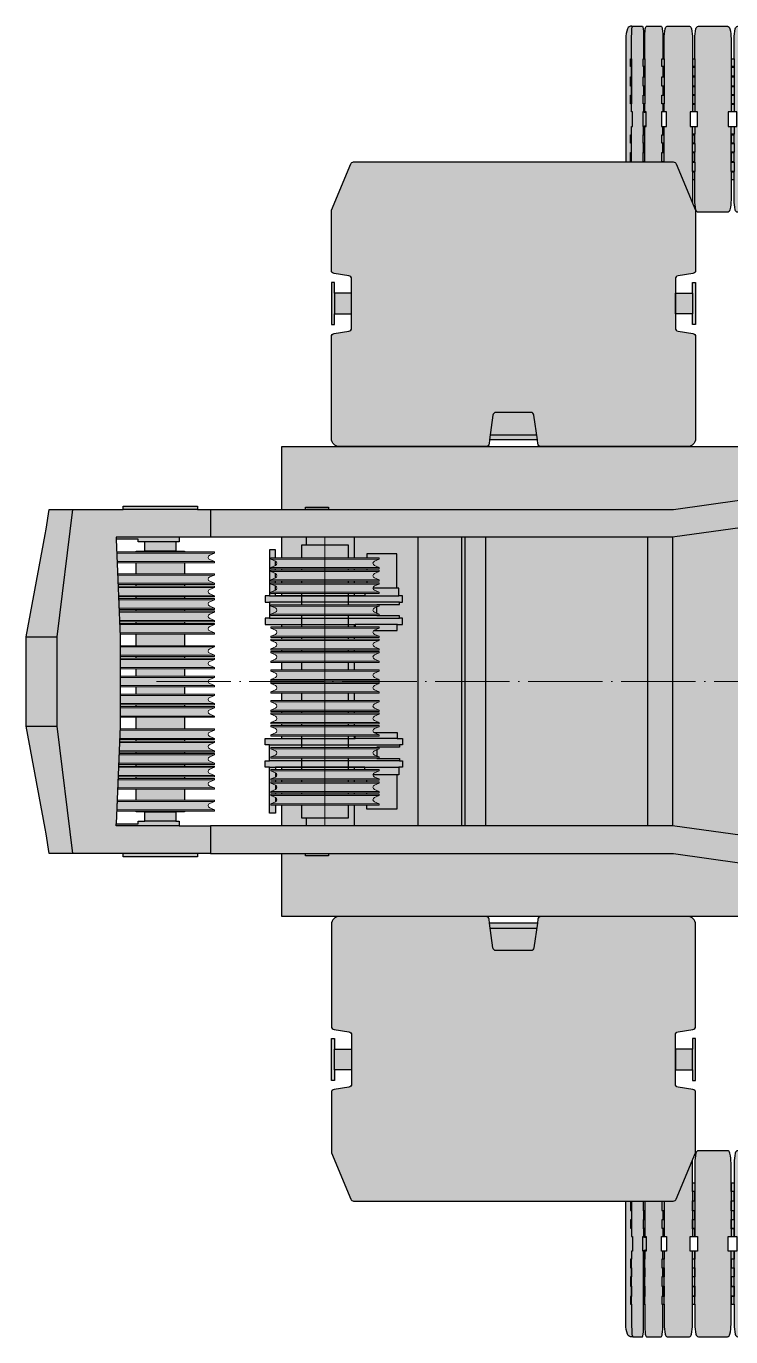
# Model space of a CAD drawing. Header units: millimetres. Extents: x -8750 to 18507, y -19422 to 25819.
# Drawn here: x -8750 to -4202, y -19225 to -10775 of the extents above; entities that cross this region are included whole.
import ezdxf

# ---------------------------------------------------------------- set-up
doc = ezdxf.new("R2010")
doc.units = ezdxf.units.MM
doc.set_wipeout_variables(frame=1)
doc.linetypes.add('ACAD_ISO04W100', pattern=[30, 24, -3, 0, -3])
doc.layers.add('Техника. Кран CC 2400-1', color=250, linetype='Continuous')
doc.layers.add('Техника. Кран CC 2400-1 Штриховка', color=7, linetype='Continuous', true_color=0x80dfff)

# ---------------------------------------------------------------- blocks, each defined once
blk = doc.blocks.new('CC2400-1-20241214.121458')
at = {"color": 0, "linetype": 'ByBlock', "lineweight": -2, "transparency": 16777216}
blk.add_wipeout([(520, -130), (536, -129.5), (551.9, -127.9), (567.7, -125.3), (583.3, -121.7), (583.3, -121.7), (583.3, -121.7), (589.5, -119.6), (594.7, -115.6), (598.3, -110.1), (600, -103.9), (600, -103.9), (600, 103.9), (600, 103.9), (598.3, 110.1), (594.7, 115.6), (589.5, 119.6), (583.3, 121.7), (583.3, 121.7), (583.3, 121.7), (567.7, 125.3), (551.9, 127.9), (536, 129.5), (520, 130), (520, 130), (337, 130), (337, 151.9), (277, 151.9), (277, 130), (212, 130), (212, 151.9), (157, 151.9), (157, 130), (97, 130), (97, 151.9), (47, 151.9), (47, 110), (-47, 110), (-47, 151.9), (-97, 151.9), (-97, 130), (-157, 130), (-157, 151.9), (-212, 151.9), (-212, 130), (-277, 130), (-277, 151.9), (-337, 151.9), (-337, 130), (-520, 130), (-520, 130), (-536, 129.5), (-551.9, 127.9), (-567.7, 125.3), (-583.3, 121.7), (-583.3, 121.7), (-589.5, 119.6), (-594.7, 115.6), (-598.3, 110.1), (-600, 103.9), (-600, 103.9), (-600, -103.9), (-600, -103.9), (-598.3, -110.1), (-594.7, -115.6), (-589.5, -119.6), (-583.3, -121.7), (-583.3, -121.7), (-583.3, -121.7), (-567.7, -125.3), (-551.9, -127.9), (-536, -129.5), (-520, -130), (-520, -130), (-389.5, -130), (-389.5, -151.9), (-339.5, -151.9), (-339.5, -130), (-274.5, -130), (-274.5, -151.9), (-214.5, -151.9), (-214.5, -130), (-154.5, -130), (-154.5, -151.9), (-99.5, -151.9), (-99.5, -130), (-47, -130), (-47, -110), (47, -110), (47, -130), (99.5, -130), (99.5, -151.9), (154.5, -151.9), (154.5, -130), (214.5, -130), (214.5, -151.9), (274.5, -151.9), (274.5, -130), (339.5, -130), (339.5, -151.9), (389.5, -151.9), (389.5, -130)], dxfattribs=at)
at = {"layer": 'Техника. Кран CC 2400-1 Штриховка', "true_color": 0xd6d6d6, "transparency": 16777216}
h = blk.add_hatch(color=254, dxfattribs=at)
h.dxf.hatch_style = 1
edge = h.paths.add_edge_path()
edge.add_arc((520.1, 115.4), 245.4, 269.97273, 284.93121)
edge.add_arc((579.8, -101.7), 20.3, 280.01128, 353.96717)
edge.add_line((600, -103.9), (600, 103.9))
edge.add_arc((579.8, 101.7), 20.3, 6.03283, 79.98872)
edge.add_arc((520.1, -115.4), 245.4, 75.06879, 90.02727)
edge.add_line((520, 130), (337, 130))
edge.add_line((337, 130), (337, 151.9))
edge.add_line((337, 151.9), (277, 151.9))
edge.add_line((277, 151.9), (277, 130))
edge.add_line((277, 130), (212, 130))
edge.add_line((212, 130), (212, 151.9))
edge.add_line((212, 151.9), (157, 151.9))
edge.add_line((157, 151.9), (157, 130))
edge.add_line((157, 130), (97, 130))
edge.add_line((97, 130), (97, 151.9))
edge.add_line((97, 151.9), (47, 151.9))
edge.add_line((47, 151.9), (47, 110))
edge.add_line((47, 110), (-47, 110))
edge.add_line((-47, 110), (-47, 151.9))
edge.add_line((-47, 151.9), (-97, 151.9))
edge.add_line((-97, 151.9), (-97, 130))
edge.add_line((-97, 130), (-157, 130))
edge.add_line((-157, 130), (-157, 151.9))
edge.add_line((-157, 151.9), (-212, 151.9))
edge.add_line((-212, 151.9), (-212, 130))
edge.add_line((-212, 130), (-277, 130))
edge.add_line((-277, 130), (-277, 151.9))
edge.add_line((-277, 151.9), (-337, 151.9))
edge.add_line((-337, 151.9), (-337, 130))
edge.add_line((-337, 130), (-520, 130))
edge.add_arc((-520.1, -115.4), 245.4, 89.97273, 104.93121)
edge.add_arc((-579.8, 101.7), 20.3, 100.01128, 173.96717)
edge.add_line((-600, 103.9), (-600, -103.9))
edge.add_arc((-579.8, -101.7), 20.3, 186.03283, 259.98872)
edge.add_arc((-520.1, 115.4), 245.4, 255.06879, 270.02727)
edge.add_line((-520, -130), (-389.5, -130))
edge.add_line((-389.5, -130), (-389.5, -151.9))
edge.add_line((-389.5, -151.9), (-339.5, -151.9))
edge.add_line((-339.5, -151.9), (-339.5, -130))
edge.add_line((-339.5, -130), (-274.5, -130))
edge.add_line((-274.5, -130), (-274.5, -151.9))
edge.add_line((-274.5, -151.9), (-214.5, -151.9))
edge.add_line((-214.5, -151.9), (-214.5, -130))
edge.add_line((-214.5, -130), (-154.5, -130))
edge.add_line((-154.5, -130), (-154.5, -151.9))
edge.add_line((-154.5, -151.9), (-99.5, -151.9))
edge.add_line((-99.5, -151.9), (-99.5, -130))
edge.add_line((-99.5, -130), (-47, -130))
edge.add_line((-47, -130), (-47, -110))
edge.add_line((-47, -110), (47, -110))
edge.add_line((47, -110), (47, -130))
edge.add_line((47, -130), (99.5, -130))
edge.add_line((99.5, -130), (99.5, -151.9))
edge.add_line((99.5, -151.9), (154.5, -151.9))
edge.add_line((154.5, -151.9), (154.5, -130))
edge.add_line((154.5, -130), (214.5, -130))
edge.add_line((214.5, -130), (214.5, -151.9))
edge.add_line((214.5, -151.9), (274.5, -151.9))
edge.add_line((274.5, -151.9), (274.5, -130))
edge.add_line((274.5, -130), (339.5, -130))
edge.add_line((339.5, -130), (339.5, -151.9))
edge.add_line((339.5, -151.9), (389.5, -151.9))
edge.add_line((389.5, -151.9), (389.5, -130))
edge.add_line((389.5, -130), (520, -130))
at = {"color": 0, "linetype": 'ByBlock', "lineweight": -2, "transparency": 16777216}
blk.add_lwpolyline([(520, -130, 0.065362), (583.3, -121.7, 0.334381), (600, -103.9), (600, 103.9, 0.334381), (583.3, 121.7, 0.065362), (520, 130), (337, 130), (337, 151.9), (277, 151.9), (277, 130), (212, 130), (212, 151.9), (157, 151.9), (157, 130), (97, 130), (97, 151.9), (47, 151.9), (47, 110), (-47, 110), (-47, 151.9), (-97, 151.9), (-97, 130), (-157, 130), (-157, 151.9), (-212, 151.9), (-212, 130), (-277, 130), (-277, 151.9), (-337, 151.9), (-337, 130), (-520, 130, 0.065362), (-583.3, 121.7, 0.334381), (-600, 103.9), (-600, -103.9, 0.334381), (-583.3, -121.7, 0.065362), (-520, -130), (-389.5, -130), (-389.5, -151.9), (-339.5, -151.9), (-339.5, -130), (-274.5, -130), (-274.5, -151.9), (-214.5, -151.9), (-214.5, -130), (-154.5, -130), (-154.5, -151.9), (-99.5, -151.9), (-99.5, -130), (-47, -130), (-47, -110), (47, -110), (47, -130), (99.5, -130), (99.5, -151.9), (154.5, -151.9), (154.5, -130), (214.5, -130), (214.5, -151.9), (274.5, -151.9), (274.5, -130), (339.5, -130), (339.5, -151.9), (389.5, -151.9), (389.5, -130)], format="xyb", close=True, dxfattribs=at)
for points in [[(-337, 130), (-47, 130)], [(337, 130), (47, 130)], [(-389.5, -130), (-99.5, -130)], [(389.5, -130), (99.5, -130)]]:
    blk.add_lwpolyline(points, dxfattribs=at)
blk = doc.blocks.new('CC2400-1-20241214.12145201')
at = {"layer": 'Техника. Кран CC 2400-1 Штриховка', "true_color": 0xd6d6d6, "transparency": 16777216}
h = blk.add_hatch(color=254, dxfattribs=at)
h.dxf.hatch_style = 1
edge = h.paths.add_edge_path()
edge.add_arc((519.8, 190), 190, 270.05414, 289.52962)
edge.add_arc((575, 34.5), 25, 289.47857, 371.75019)
edge.add_arc((575, 34.5), 25, 11.75019, 80.99967)
edge.add_line((578.9, 59.2), (561.4, 62))
edge.add_line((561.4, 62), (289.5, 106.9))
edge.add_line((289.5, 106.9), (289.5, 110))
edge.add_line((289.5, 110), (45, 110))
edge.add_line((45, 110), (29, 180))
edge.add_line((29, 180), (-29, 180))
edge.add_line((-29, 180), (-45, 110))
edge.add_line((-45, 110), (-289.5, 110))
edge.add_line((-289.5, 110), (-289.5, 106.9))
edge.add_line((-289.5, 106.9), (-561.4, 62))
edge.add_line((-561.4, 62), (-578.9, 59.2))
edge.add_arc((-575, 34.5), 25, 99.00033, 168.24981)
edge.add_arc((-575, 34.5), 25, 168.24981, 250.52143)
edge.add_arc((-519.8, 190), 190, 250.47038, 269.94586)
edge.add_line((-520, 0), (520, 0))
at = {"color": 0, "linetype": 'ByBlock', "lineweight": -2, "transparency": 16777216}
blk.add_lwpolyline([(520, 0, 0.085183), (583.3, 10.9, 0.375236), (599.5, 39.6, 0.311702), (578.9, 59.2), (561.4, 62), (289.5, 106.9), (289.5, 110), (45, 110), (29, 180), (-29, 180), (-45, 110), (-289.5, 110), (-289.5, 106.9), (-561.4, 62), (-578.9, 59.2, 0.311702), (-599.5, 39.6, 0.375236), (-583.3, 10.9, 0.085183), (-520, 0)], format="xyb", close=True, dxfattribs=at)
blk = doc.blocks.new('CC2400-1-20230901.131549')
at = {"color": 0, "linetype": 'ByBlock', "lineweight": -2, "transparency": 16777216, "rotation": 270}
blk.add_blockref('CC2400-1-20241214.12145201', (-4880, 0), dxfattribs=at)
at = {"color": 0, "linetype": 'ByBlock', "lineweight": -2, "transparency": 16777216, "xscale": -1, "yscale": 0.9000000000000005, "rotation": 270}
blk.add_blockref('CC2400-1-20241214.121458', (0, 0), dxfattribs=at)
at = {"color": 0, "linetype": 'ByBlock', "lineweight": -2, "transparency": 16777216, "xscale": -1, "rotation": 90}
blk.add_blockref('CC2400-1-20241214.12145201', (5020, 0), dxfattribs=at)
at = {"color": 0, "linetype": 'ByBlock', "lineweight": -2, "transparency": 16777216, "xscale": -1, "rotation": 270}
for p, yscale in [((-4803.8, 0), 0.3), ((-254, 0), 0.9000000000000005), ((254, 0), 0.9000000000000005), ((4940.3, 0), 0.3)]:
    blk.add_blockref('CC2400-1-20241214.121458', p, dxfattribs=dict(at, yscale=yscale))
for p, yscale in [((-4699.6, 0), 0.45), ((-508, 0), 0.9000000000000005), ((508, 0), 0.9000000000000005), ((4842.7, 0), 0.4)]:
    blk.add_blockref('CC2400-1-20241214.121458', p, dxfattribs=dict(at, yscale=yscale))
at = {"color": 0, "linetype": 'ByBlock', "lineweight": -2, "transparency": 16777216, "xscale": -1, "yscale": 0.9000000000000005, "rotation": 270}
for p in [(-762, 0), (762, 0)]:
    blk.add_blockref('CC2400-1-20241214.121458', p, dxfattribs=at)
for p in [(-1016, 0), (1016, 0)]:
    blk.add_blockref('CC2400-1-20241214.121458', p, dxfattribs=at)
for p in [(-1270, 0), (1270, 0)]:
    blk.add_blockref('CC2400-1-20241214.121458', p, dxfattribs=at)
for p in [(-1524, 0), (1524, 0)]:
    blk.add_blockref('CC2400-1-20241214.121458', p, dxfattribs=at)
for p in [(-1778, 0), (1778, 0)]:
    blk.add_blockref('CC2400-1-20241214.121458', p, dxfattribs=at)
for p in [(-2032, 0), (2032, 0)]:
    blk.add_blockref('CC2400-1-20241214.121458', p, dxfattribs=at)
for p in [(-2286, 0), (2286, 0)]:
    blk.add_blockref('CC2400-1-20241214.121458', p, dxfattribs=at)
for p in [(-2540, 0), (2540, 0)]:
    blk.add_blockref('CC2400-1-20241214.121458', p, dxfattribs=at)
for p in [(-2794, 0), (2794, 0)]:
    blk.add_blockref('CC2400-1-20241214.121458', p, dxfattribs=at)
for p in [(-3048, 0), (3048, 0)]:
    blk.add_blockref('CC2400-1-20241214.121458', p, dxfattribs=at)
for p in [(-3302, 0), (3302, 0)]:
    blk.add_blockref('CC2400-1-20241214.121458', p, dxfattribs=at)
for p in [(-3556, 0), (3556, 0)]:
    blk.add_blockref('CC2400-1-20241214.121458', p, dxfattribs=at)
for p in [(-3810, 0), (3810, 0)]:
    blk.add_blockref('CC2400-1-20241214.121458', p, dxfattribs=at)
for p in [(-4064, 0), (4064, 0)]:
    blk.add_blockref('CC2400-1-20241214.121458', p, dxfattribs=at)
for p in [(-4318, 0), (4318, 0)]:
    blk.add_blockref('CC2400-1-20241214.121458', p, dxfattribs=at)
at = {"color": 0, "linetype": 'ByBlock', "lineweight": -2, "transparency": 16777216, "xscale": -1, "rotation": 270}
for p, yscale in [((-4541.2, 0), 0.7), ((4546.2, 0), 0.73)]:
    blk.add_blockref('CC2400-1-20241214.121458', p, dxfattribs=dict(at, yscale=yscale))
at = {"color": 0, "linetype": 'ByBlock', "lineweight": -2, "transparency": 16777216, "xscale": -1, "yscale": 0.5, "rotation": 270}
blk.add_blockref('CC2400-1-20241214.121458', (4717, 0), dxfattribs=at)
blk = doc.blocks.new('CC2400-1-20230901.142438')
at = {"color": 0, "linetype": 'ByBlock', "lineweight": -2, "transparency": 16777216}
blk.add_wipeout([(4086, -1514.7), (-1013.5, -1514.7), (-1624.2, -1406.8), (-1673.8, -1406.8), (-1673.8, -1457.5), (-2054.8, -1457.5), (-2054.8, -1406.8), (-2092.9, -1406.8), (-2092.9, -1343.3), (-2054.8, -1343.3), (-2054.8, -1292.5), (-1780.6, -1292.5), (-1780.6, -1267), (-1780.6, -1267), (-1787.2, -1211.3), (-1767.2, -1158.9), (-1725.1, -1121.7), (-1670.6, -1108.3), (-1670.6, -1108.3), (-1545.1, -1108.3), (-1279.6, -634.3), (-1279.6, -634.3), (-1401.4, -352), (-1450.9, -48.6), (-1425, 257.8), (-1325.5, 548.6), (-1269.6, 651.1), (-1589.3, 1187.4), (-1589.3, 1187.4), (-1608.9, 1217.8), (-1631.8, 1245.7), (-1657.9, 1270.7), (-1686.8, 1292.4), (-2054.8, 1292.4), (-2054.8, 1343.2), (-2092.9, 1343.2), (-2092.9, 1406.7), (-2054.8, 1406.7), (-2054.8, 1457.5), (-1673.8, 1457.5), (-1673.8, 1406.7), (-1624.2, 1406.7), (-1013.5, 1514.7), (7100, 1514.7), (7100, -1514.7)], dxfattribs=at)
at = {"layer": 'Техника. Кран CC 2400-1 Штриховка', "transparency": 16777216}
h = blk.add_hatch(color=256, dxfattribs=at)
h.dxf.hatch_style = 1
edge = h.paths.add_edge_path()
edge.add_line((7100, -1514.7), (4086, -1514.7))
edge.add_line((4086, -1514.7), (-1013.5, -1514.7))
edge.add_line((-1013.5, -1514.7), (-1624.2, -1406.8))
edge.add_line((-1624.2, -1406.8), (-1673.8, -1406.8))
edge.add_line((-1673.8, -1406.8), (-1673.8, -1457.5))
edge.add_line((-1673.8, -1457.5), (-2054.8, -1457.5))
edge.add_line((-2054.8, -1457.5), (-2054.8, -1406.8))
edge.add_line((-2054.8, -1406.8), (-2092.9, -1406.8))
edge.add_line((-2092.9, -1406.8), (-2092.9, -1343.3))
edge.add_line((-2092.9, -1343.3), (-2054.8, -1343.3))
edge.add_line((-2054.8, -1343.3), (-2054.8, -1292.5))
edge.add_line((-2054.8, -1292.5), (-1780.6, -1292.5))
edge.add_line((-1780.6, -1292.5), (-1780.6, -1267))
edge.add_arc((-1670.6, -1225.8), 117.5, 90, 200.54947, ccw=False)
edge.add_line((-1670.6, -1108.3), (-1545.1, -1108.3))
edge.add_line((-1545.1, -1108.3), (-1279.6, -634.3))
edge.add_arc((-197.4, 0), 1254.4, 148.73138, 210.37504, ccw=False)
edge.add_line((-1269.6, 651.1), (-1589.3, 1187.4))
edge.add_arc((-1856, 1037.7), 305.8, 29.29332, 56.39697)
edge.add_line((-1686.8, 1292.4), (-2054.8, 1292.4))
edge.add_line((-2054.8, 1292.4), (-2054.8, 1343.2))
edge.add_line((-2054.8, 1343.2), (-2092.9, 1343.2))
edge.add_line((-2092.9, 1343.2), (-2092.9, 1406.7))
edge.add_line((-2092.9, 1406.7), (-2054.8, 1406.7))
edge.add_line((-2054.8, 1406.7), (-2054.8, 1457.5))
edge.add_line((-2054.8, 1457.5), (-1673.8, 1457.5))
edge.add_line((-1673.8, 1457.5), (-1673.8, 1406.7))
edge.add_line((-1673.8, 1406.7), (-1624.2, 1406.7))
edge.add_line((-1624.2, 1406.7), (-1013.5, 1514.7))
edge.add_line((-1013.5, 1514.7), (7100, 1514.7))
edge.add_line((7100, 1514.7), (7100, -1514.7))
at = {"color": 0, "linetype": 'ByBlock', "lineweight": -2, "transparency": 16777216}
for points in [[(7100, -1514.7), (4086, -1514.7), (-1013.5, -1514.7), (-1624.2, -1406.8)], [(-1624.2, 1406.7), (-1013.5, 1514.7), (7100, 1514.7), (7100, -1514.7)]]:
    blk.add_lwpolyline(points, dxfattribs=at)
blk = doc.blocks.new('CC2400-1-20230901.145942')
at = {"color": 0, "linetype": 'ByBlock', "lineweight": -2, "transparency": 16777216}
blk.add_wipeout([(858, 1110), (858, 1125), (1008, 1125), (1008, 1035), (1000, 1035), (1000, -1035), (1008, -1035), (1008, -1125), (858, -1125), (858, -1110), (0, -1110), (0, 1110)], dxfattribs=at)
at = {"layer": 'Техника. Кран CC 2400-1 Штриховка', "transparency": 16777216}
h = blk.add_hatch(color=256, dxfattribs=at)
h.dxf.hatch_style = 1
h.paths.add_polyline_path([(0, 1110), (858, 1110), (858, 1125), (1008, 1125), (1008, 1035), (1000, 1035), (1000, -1035), (1008, -1035), (1008, -1125), (858, -1125), (858, -1110), (0, -1110)])
at = {"color": 0, "linetype": 'ByBlock', "lineweight": -2, "transparency": 16777216}
for points in [[(0, 1110), (858, 1110), (858, 1125), (1008, 1125), (1008, 1035), (1000, 1035), (1000, -1035), (1008, -1035), (1008, -1125), (858, -1125), (858, -1110), (0, -1110), (0, 1110)], [(280, 1110), (280, -1110)], [(693.7, -1110), (693.7, 1110)], [(858, 1110), (1000, 1110), (1000, 1035)], [(858, -1110), (1000, -1110), (1000, -1035)]]:
    blk.add_lwpolyline(points, dxfattribs=at)
blk.add_circle((826, 0), 34, dxfattribs=at)
blk = doc.blocks.new('CC2400-1-20230901.151408')
at = {"color": 0, "linetype": 'ByBlock', "lineweight": -2, "transparency": 16777216}
blk.add_wipeout([(350, 35), (350, 26.6), (319.3, 13.9), (319.3, 13.9), (312.5, 8.3), (310, 0), (312.5, -8.3), (319.3, -13.9), (319.3, -13.9), (350, -26.6), (350, -35), (-350, -35), (-350, -26.6), (-319.3, -13.9), (-319.3, -13.9), (-312.5, -8.3), (-310, 0), (-312.5, 8.3), (-319.3, 13.9), (-319.3, 13.9), (-350, 26.6), (-350, 35)], dxfattribs=at)
at = {"layer": 'Техника. Кран CC 2400-1 Штриховка', "transparency": 16777216}
h = blk.add_hatch(color=256, dxfattribs=at)
h.dxf.hatch_style = 1
h.set_gradient(color1=(173, 173, 173), tint=1, name='CYLINDER')
edge = h.paths.add_edge_path()
edge.add_line((-350, 35), (350, 35))
edge.add_line((350, 35), (350, 26.6))
edge.add_line((350, 26.6), (319.3, 13.9))
edge.add_arc((325, 0), 15, 112.5, 247.5)
edge.add_line((319.3, -13.9), (350, -26.6))
edge.add_line((350, -26.6), (350, -35))
edge.add_line((350, -35), (-350, -35))
edge.add_line((-350, -35), (-350, -26.6))
edge.add_line((-350, -26.6), (-319.3, -13.9))
edge.add_arc((-325, 0), 15, 292.5, 427.5)
edge.add_line((-319.3, 13.9), (-350, 26.6))
edge.add_line((-350, 26.6), (-350, 35))
at = {"color": 0, "linetype": 'ByBlock', "lineweight": 5, "transparency": 16777216}
blk.add_lwpolyline([(-350, 35), (350, 35), (350, 26.6), (319.3, 13.9, 0.668179), (319.3, -13.9), (350, -26.6), (350, -35), (-350, -35), (-350, -26.6), (-319.3, -13.9, 0.668179), (-319.3, 13.9), (-350, 26.6), (-350, 35)], format="xyb", dxfattribs=at)
for points in [[(350, 26.6), (-350, 26.6)], [(-350, -26.6), (350, -26.6)]]:
    blk.add_lwpolyline(points, dxfattribs=at)
blk = doc.blocks.new('CC2400-1-20230901.151818')
at = {"color": 0, "linetype": 'ByBlock', "lineweight": -2, "transparency": 16777216}
blk.add_wipeout([(-466.6, 328), (-466.6, 368), (-501.6, 368), (-501.6, 408), (-481.6, 408), (-481.6, 424), (-335.7, 424), (-335.7, 496), (-481.6, 496), (-481.6, 512), (-501.6, 512), (-501.6, 552), (-476.6, 552), (-476.6, 602), (-463.4, 602), (-463.4, 823), (-269.7, 823), (-269.7, 602), (-256.6, 602), (-256.6, 552), (318.8, 552), (318.8, 848), (356.8, 848), (356.8, 552), (386.4, 552), (386.4, 512), (356.8, 512), (356.8, 408), (386.4, 408), (386.4, 368), (-196, 368), (-196, 328), (-335.7, 328)], dxfattribs=at)
for points in [[(-463.4, 602), (-269.7, 602)], [(-467.7, 368), (-196, 368)]]:
    blk.add_lwpolyline(points, dxfattribs=at)
blk.add_wipeout([(150, 881), (150, -881), (-150, -881), (-150, 881)], dxfattribs=at)
at = {"layer": 'Техника. Кран CC 2400-1 Штриховка', "transparency": 16777216}
h = blk.add_hatch(color=256, dxfattribs=at)
h.dxf.hatch_style = 1
h.paths.add_polyline_path([(-335.7, 328), (-466.6, 328), (-466.6, 368), (-501.6, 368), (-501.6, 408), (-481.6, 408), (-481.6, 424), (-335.7, 424), (-335.7, 496), (-481.6, 496), (-481.6, 512), (-501.6, 512), (-501.6, 552), (-476.6, 552), (-476.6, 602), (-463.4, 602), (-463.4, 823), (-269.7, 823), (-269.7, 602), (-256.6, 602), (-256.6, 552), (318.8, 552), (318.8, 848), (356.8, 848), (356.8, 552), (386.4, 552), (386.4, 512), (356.8, 512), (356.8, 408), (386.4, 408), (386.4, 368), (-196, 368), (-196, 328)])
at = {"color": 0, "linetype": 'ByBlock', "lineweight": -2, "transparency": 16777216}
for points in [[(-335.7, 328), (-466.6, 328), (-466.6, 368), (-501.6, 368), (-501.6, 408), (-481.6, 408), (-481.6, 424), (-335.7, 424), (-335.7, 496), (-481.6, 496), (-481.6, 512), (-501.6, 512), (-501.6, 552), (-476.6, 552), (-476.6, 602), (-463.4, 602), (-463.4, 823), (-269.7, 823), (-269.7, 602), (-256.6, 602), (-256.6, 552), (318.8, 552), (318.8, 848), (356.8, 848), (356.8, 552), (386.4, 552), (386.4, 512), (356.8, 512), (356.8, 408), (386.4, 408), (386.4, 368), (-196, 368), (-196, 328), (-335.7, 328)], [(-481.6, 512), (356.8, 512)], [(356.8, 552), (-476.6, 552)], [(356.8, 408), (-481.6, 408)]]:
    blk.add_lwpolyline(points, dxfattribs=at)
blk.add_wipeout([(-466.6, -328), (-466.6, -368), (-501.6, -368), (-501.6, -408), (-481.6, -408), (-481.6, -424), (-335.7, -424), (-335.7, -496), (-481.6, -496), (-481.6, -512), (-501.6, -512), (-501.6, -552), (-476.6, -552), (-476.6, -602), (-463.4, -602), (-463.4, -823), (-269.7, -823), (-269.7, -602), (-256.6, -602), (-256.6, -552), (318.8, -552), (318.8, -848), (356.8, -848), (356.8, -552), (386.4, -552), (386.4, -512), (356.8, -512), (356.8, -408), (386.4, -408), (386.4, -368), (-196, -368), (-196, -328), (-335.7, -328)], dxfattribs=at)
at = {"layer": 'Техника. Кран CC 2400-1 Штриховка', "transparency": 16777216}
h = blk.add_hatch(color=256, dxfattribs=at)
h.dxf.hatch_style = 1
h.paths.add_polyline_path([(-150, 881), (150, 881), (150, -881), (-150, -881)])
h = blk.add_hatch(color=256, dxfattribs=at)
h.dxf.hatch_style = 1
h.paths.add_polyline_path([(-335.7, -328), (-466.6, -328), (-466.6, -368), (-501.6, -368), (-501.6, -408), (-481.6, -408), (-481.6, -424), (-335.7, -424), (-335.7, -496), (-481.6, -496), (-481.6, -512), (-501.6, -512), (-501.6, -552), (-476.6, -552), (-476.6, -602), (-463.4, -602), (-463.4, -823), (-269.7, -823), (-269.7, -602), (-256.6, -602), (-256.6, -552), (318.8, -552), (318.8, -848), (356.8, -848), (356.8, -552), (386.4, -552), (386.4, -512), (356.8, -512), (356.8, -408), (386.4, -408), (386.4, -368), (-196, -368), (-196, -328)])
at = {"color": 0, "linetype": 'ByBlock', "lineweight": -2, "transparency": 16777216}
blk.add_lwpolyline([(-150, 881), (150, 881), (150, -881), (-150, -881)], close=True, dxfattribs=at)
for points in [[(-335.7, -328), (-466.6, -328), (-466.6, -368), (-501.6, -368), (-501.6, -408), (-481.6, -408), (-481.6, -424), (-335.7, -424), (-335.7, -496), (-481.6, -496), (-481.6, -512), (-501.6, -512), (-501.6, -552), (-476.6, -552), (-476.6, -602), (-463.4, -602), (-463.4, -823), (-269.7, -823), (-269.7, -602), (-256.6, -602), (-256.6, -552), (318.8, -552), (318.8, -848), (356.8, -848), (356.8, -552), (386.4, -552), (386.4, -512), (356.8, -512), (356.8, -408), (386.4, -408), (386.4, -368), (-196, -368), (-196, -328), (-335.7, -328)], [(356.8, -408), (-481.6, -408)], [(-467.7, -368), (-196, -368)], [(-481.6, -512), (356.8, -512)], [(356.8, -552), (-476.6, -552)], [(-463.4, -602), (-269.7, -602)]]:
    blk.add_lwpolyline(points, dxfattribs=at)
for p in [(0, 762), (0, 460), (0, 318), (0, 40)]:
    blk.add_blockref('CC2400-1-20230901.151408', p, dxfattribs=at)
at = {"color": 0, "linetype": 'ByBlock', "lineweight": -2, "transparency": 16777216, "xscale": -1, "rotation": 180}
for p in [(0, -318), (0, -460), (0, -762)]:
    blk.add_blockref('CC2400-1-20230901.151408', p, dxfattribs=at)
at = {"color": 0, "linetype": 'ByBlock', "lineweight": -2, "transparency": 16777216}
for p in [(0, 682), (0, 238)]:
    blk.add_blockref('CC2400-1-20230901.151408', p, dxfattribs=at)
at = {"color": 0, "linetype": 'ByBlock', "lineweight": -2, "transparency": 16777216, "xscale": -1, "rotation": 180}
for p in [(0, -40), (0, -238), (0, -682)]:
    blk.add_blockref('CC2400-1-20230901.151408', p, dxfattribs=at)
at = {"color": 0, "linetype": 'ByBlock', "lineweight": -2, "transparency": 16777216}
for p in [(0, 602), (0, 158)]:
    blk.add_blockref('CC2400-1-20230901.151408', p, dxfattribs=at)
at = {"color": 0, "linetype": 'ByBlock', "lineweight": -2, "transparency": 16777216, "xscale": -1, "rotation": 180}
for p in [(0, -158), (0, -602)]:
    blk.add_blockref('CC2400-1-20230901.151408', p, dxfattribs=at)
at = {"color": 0, "linetype": 'ByBlock', "lineweight": 5, "transparency": 16777216}
for points in [[(0, 0), (0, 950.4)], [(0, 0), (0, -950.4)]]:
    blk.add_lwpolyline(points, dxfattribs=at)
blk = doc.blocks.new('CC2400-1-20230901.161736')
at = {"color": 0, "linetype": 'ByBlock', "lineweight": -2, "transparency": 16777216}
blk.add_wipeout([(-113.7, 840), (-113.7, -840), (-425.7, -840), (-425.7, 840)], dxfattribs=at)
at = {"layer": 'Техника. Кран CC 2400-1 Штриховка', "transparency": 16777216}
h = blk.add_hatch(color=256, dxfattribs=at)
h.dxf.hatch_style = 1
h.paths.add_polyline_path([(-425.7, 840), (-113.7, 840), (-113.7, -840), (-425.7, -840)])
at = {"color": 0, "linetype": 'ByBlock', "lineweight": -2, "transparency": 16777216}
blk.add_lwpolyline([(-425.7, 840), (-113.7, 840), (-113.7, -840), (-425.7, -840)], close=True, dxfattribs=at)
for p in [(-269.7, 800), (-269.7, 660), (-269.7, 196), (-269.7, 0), (-269.7, -116), (-269.7, -340), (-269.7, -800)]:
    blk.add_blockref('CC2400-1-20230901.151408', p, dxfattribs=at)
for p in [(-269.7, 580), (-269.7, 116), (-269.7, -196), (-269.7, -420)]:
    blk.add_blockref('CC2400-1-20230901.151408', p, dxfattribs=at)
for p in [(-269.7, 500), (-269.7, -500)]:
    blk.add_blockref('CC2400-1-20230901.151408', p, dxfattribs=at)
for p in [(-269.7, 420), (-269.7, -580)]:
    blk.add_blockref('CC2400-1-20230901.151408', p, dxfattribs=at)
for p in [(-269.7, 340), (-269.7, -660)]:
    blk.add_blockref('CC2400-1-20230901.151408', p, dxfattribs=at)
blk.add_wipeout([(472.4, -946.9), (467.2, -981.3), (447.9, -1110), (-29.6, -1110), (-29.6, -1130), (-509.9, -1130), (-509.9, -1110), (-595.3, -1110), (-595.3, -930), (-392, -930), (-392, -900), (-369.7, -900), (-369.7, -840), (-169.7, -840), (-169.7, -900), (-127.4, -900), (-127.4, -918), (13.7, -918), (-10.4, -289), (-10.4, 289), (13.7, 918), (-127.4, 918), (-127.4, 900), (-169.7, 900), (-169.7, 840), (-369.7, 840), (-369.7, 900), (-392, 900), (-392, 930), (-595.3, 930), (-595.3, 1110), (-509.9, 1110), (-509.9, 1130), (-29.6, 1130), (-29.6, 1110), (447.9, 1110), (467.2, 981.3), (472.4, 946.9), (595.3, 289), (595.3, -289)], dxfattribs=at)
at = {"layer": 'Техника. Кран CC 2400-1 Штриховка', "transparency": 16777216}
h = blk.add_hatch(color=256, dxfattribs=at)
h.dxf.hatch_style = 1
h.paths.add_polyline_path([(595.3, -289), (472.4, -946.9), (467.2, -981.3), (447.9, -1110), (-29.6, -1110), (-29.6, -1130), (-509.9, -1130), (-509.9, -1110), (-595.3, -1110), (-595.3, -930), (-392, -930), (-392, -900), (-369.7, -900), (-369.7, -840), (-169.7, -840), (-169.7, -900), (-127.4, -900), (-127.4, -918), (13.7, -918), (-10.4, -289), (-10.4, 289), (13.7, 918), (-127.4, 918), (-127.4, 900), (-169.7, 900), (-169.7, 840), (-369.7, 840), (-369.7, 900), (-392, 900), (-392, 930), (-595.3, 930), (-595.3, 1110), (-509.9, 1110), (-509.9, 1130), (-29.6, 1130), (-29.6, 1110), (447.9, 1110), (467.2, 981.3), (472.4, 946.9), (595.3, 289)])
at = {"color": 0, "linetype": 'ByBlock', "lineweight": -2, "transparency": 16777216}
blk.add_lwpolyline([(595.3, -289), (472.4, -946.9), (467.2, -981.3), (447.9, -1110), (-29.6, -1110), (-29.6, -1130), (-509.9, -1130), (-509.9, -1110), (-595.3, -1110), (-595.3, -930), (-392, -930), (-392, -900), (-369.7, -900), (-369.7, -840), (-169.7, -840), (-169.7, -900), (-127.4, -900), (-127.4, -918), (13.7, -918), (-10.4, -289), (-10.4, 289), (13.7, 918), (-127.4, 918), (-127.4, 900), (-169.7, 900), (-169.7, 840), (-369.7, 840), (-369.7, 900), (-392, 900), (-392, 930), (-595.3, 930), (-595.3, 1110), (-509.9, 1110), (-509.9, 1130), (-29.6, 1130), (-29.6, 1110), (447.9, 1110), (467.2, 981.3), (472.4, 946.9), (595.3, 289)], close=True, dxfattribs=at)
for points in [[(-509.9, 1110), (-29.6, 1110)], [(295, 1110), (394.3, 289), (394.3, -289), (295, -1110)], [(-392, 930), (13.7, 930), (13.7, 918)], [(-369.7, 900), (-169.7, 900)], [(595.3, 289), (394.3, 289)], [(595.3, -289), (394.3, -289)], [(-392, -930), (13.7, -930), (13.7, -918)], [(-369.7, -900), (-169.7, -900)], [(-509.9, -1110), (-29.6, -1110)]]:
    blk.add_lwpolyline(points, dxfattribs=at)
blk = doc.blocks.new('CC2400-1-20250518.19534')
at = {"color": 0, "linetype": 'ByBlock', "lineweight": -2, "transparency": 16777216}
for points in [[(-846.5, 1155), (-778, 1155), (-778, 1175), (-1048, 1175), (-1048, 1155), (-979.5, 1155), (-979.5, 1045), (-846.5, 1045)], [(-846.5, -1155), (-778, -1155), (-778, -1175), (-1048, -1175), (-1048, -1155), (-979.5, -1155), (-979.5, -1045), (-846.5, -1045)]]:
    blk.add_wipeout(points, dxfattribs=at)
at = {"layer": 'Техника. Кран CC 2400-1 Штриховка', "true_color": 0xadadad, "transparency": 16777216}
h = blk.add_hatch(color=253, dxfattribs=at)
h.dxf.hatch_style = 1
h.paths.add_polyline_path([(-846.5, 1045), (-846.5, 1155), (-778, 1155), (-778, 1175), (-1048, 1175), (-1048, 1155), (-979.5, 1155), (-979.5, 1045)])
at = {"color": 0, "linetype": 'ByBlock', "lineweight": -2, "transparency": 16777216}
for points in [[(-846.5, 1045), (-846.5, 1155), (-778, 1155), (-778, 1175), (-1048, 1175), (-1048, 1155), (-979.5, 1155), (-979.5, 1045), (-846.5, 1045)], [(-846.5, 1155), (-979.5, 1155)]]:
    blk.add_lwpolyline(points, dxfattribs=at)
blk.add_wipeout([(-1791, 154), (-1817.7, 157.6), (-1817.7, 157.6), (-1824.5, 159.9), (-1830.1, 164.3), (-1833.7, 170.4), (-1835, 177.5), (-1835, 177.5), (-1835, 1125), (-1835, 1125), (-1831.2, 1144.1), (-1820.4, 1160.4), (-1804.1, 1171.2), (-1785, 1175), (-1125.4, 1175), (-1125.4, 1175), (-1118.4, 1173.7), (-1112.2, 1170.1), (-1107.8, 1164.6), (-1105.6, 1157.8), (-1105.6, 1157.8), (-1091.9, 1062.2), (-1091.9, 1062.2), (-1089.7, 1055.4), (-1085.3, 1049.9), (-1079.1, 1046.3), (-1072.1, 1045), (-753.9, 1045), (-753.9, 1045), (-746.9, 1046.3), (-740.7, 1049.9), (-736.3, 1055.4), (-734.1, 1062.2), (-720.4, 1157.8), (-720.4, 1157.8), (-718.2, 1164.6), (-713.8, 1170.1), (-707.6, 1173.7), (-700.6, 1175), (-700.6, 1175), (-310, 1175), (-12.3, 1050.1), (-12.3, 1050.1), (-7.3, 1047.1), (-3.3, 1042.8), (-0.9, 1037.5), (0, 1031.7), (0, 1031.7), (0, 0), (0, -1031.7), (0, -1031.7), (-0.9, -1037.5), (-3.3, -1042.8), (-7.3, -1047.1), (-12.3, -1050.1), (-12.3, -1050.1), (-310, -1175), (-700.6, -1175), (-700.6, -1175), (-707.6, -1173.7), (-713.8, -1170.1), (-718.2, -1164.6), (-720.4, -1157.8), (-734.1, -1062.2), (-734.1, -1062.2), (-736.3, -1055.4), (-740.7, -1049.9), (-746.9, -1046.3), (-753.9, -1045), (-1072.1, -1045), (-1072.1, -1045), (-1079.1, -1046.3), (-1085.3, -1049.9), (-1089.7, -1055.4), (-1091.9, -1062.2), (-1105.6, -1157.8), (-1105.6, -1157.8), (-1107.8, -1164.6), (-1112.2, -1170.1), (-1118.4, -1173.7), (-1125.4, -1175), (-1125.4, -1175), (-1785, -1175), (-1785, -1175), (-1804.1, -1171.2), (-1820.4, -1160.4), (-1831.2, -1144.1), (-1835, -1125), (-1835, -177.5), (-1835, -177.5), (-1833.7, -170.4), (-1830.1, -164.3), (-1824.5, -159.9), (-1817.7, -157.6), (-1817.7, -157.6), (-1791, -154)], dxfattribs=at)
at = {"layer": 'Техника. Кран CC 2400-1 Штриховка', "true_color": 0xadadad, "transparency": 16777216}
h = blk.add_hatch(color=253, dxfattribs=at)
h.dxf.hatch_style = 1
edge = h.paths.add_edge_path()
edge.add_line((-1791, -154), (-1791, 154))
edge.add_line((-1791, 154), (-1817.7, 157.6))
edge.add_arc((-1815, 177.5), 20, 180, 262.23472, ccw=False)
edge.add_line((-1835, 177.5), (-1835, 1125))
edge.add_arc((-1785, 1125), 50, 90, 180, ccw=False)
edge.add_line((-1785, 1175), (-1125.4, 1175))
edge.add_arc((-1125.4, 1155), 20, 8.09932, 90.00001, ccw=False)
edge.add_line((-1105.6, 1157.8), (-1091.9, 1062.2))
edge.add_arc((-1072.1, 1065), 20, 188.09932, 270.00001)
edge.add_line((-1072.1, 1045), (-753.9, 1045))
edge.add_arc((-753.9, 1065), 20, 269.99999, 351.90068)
edge.add_line((-734.1, 1062.2), (-720.4, 1157.8))
edge.add_arc((-700.6, 1155), 20, 89.99999, 171.90068, ccw=False)
edge.add_line((-700.6, 1175), (-310, 1175))
edge.add_line((-310, 1175), (-12.3, 1050.1))
edge.add_arc((-20, 1031.7), 20, 0, 67.24914, ccw=False)
edge.add_line((0, 1031.7), (0, 0))
edge.add_line((0, 0), (0, -1031.7))
edge.add_arc((-20, -1031.7), 20, -67.24914, 0, ccw=False)
edge.add_line((-12.3, -1050.1), (-310, -1175))
edge.add_line((-310, -1175), (-700.6, -1175))
edge.add_arc((-700.6, -1155), 20, 188.09932, 270.00001, ccw=False)
edge.add_line((-720.4, -1157.8), (-734.1, -1062.2))
edge.add_arc((-753.9, -1065), 20, 8.09932, 90.00001)
edge.add_line((-753.9, -1045), (-1072.1, -1045))
edge.add_arc((-1072.1, -1065), 20, 89.99999, 171.90068)
edge.add_line((-1091.9, -1062.2), (-1105.6, -1157.8))
edge.add_arc((-1125.4, -1155), 20, 269.99999, 351.90068, ccw=False)
edge.add_line((-1125.4, -1175), (-1785, -1175))
edge.add_arc((-1785, -1125), 50, 180, 270, ccw=False)
edge.add_line((-1835, -1125), (-1835, -177.5))
edge.add_arc((-1815, -177.5), 20, 97.76528, 180, ccw=False)
edge.add_line((-1817.7, -157.6), (-1791, -154))
h = blk.add_hatch(color=253, dxfattribs=at)
h.dxf.hatch_style = 1
h.paths.add_polyline_path([(-846.5, -1045), (-846.5, -1155), (-778, -1155), (-778, -1175), (-1048, -1175), (-1048, -1155), (-979.5, -1155), (-979.5, -1045)])
at = {"color": 0, "linetype": 'ByBlock', "lineweight": -2, "transparency": 16777216}
for points in [[(-1791, -154), (-1791, 154), (-1817.7, 157.6, -0.375052), (-1835, 177.5), (-1835, 1125, -0.414214), (-1785, 1175), (-1125.4, 1175, -0.373391), (-1105.6, 1157.8), (-1091.9, 1062.2, 0.373391), (-1072.1, 1045), (-753.9, 1045, 0.373391), (-734.1, 1062.2), (-720.4, 1157.8, -0.373391), (-700.6, 1175), (-310, 1175), (-12.3, 1050.1, -0.302152), (0, 1031.7), (0, 0), (0, -1031.7, -0.302152), (-12.3, -1050.1), (-310, -1175), (-700.6, -1175, -0.373391), (-720.4, -1157.8), (-734.1, -1062.2, 0.373391), (-753.9, -1045), (-1072.1, -1045, 0.373391), (-1091.9, -1062.2), (-1105.6, -1157.8, -0.373391), (-1125.4, -1175), (-1785, -1175, -0.414214), (-1835, -1125), (-1835, -177.5, -0.375052), (-1817.7, -157.6), (-1791, -154)], [(-1791, -154), (-1632.3, -132.4, 0.375052), (-1615, -112.5), (-1615, 112.5, 0.375052), (-1632.3, 132.4), (-1791, 154)]]:
    blk.add_lwpolyline(points, format="xyb", dxfattribs=at)
for points in [[(-1759, 149.6), (-1759, -149.6)], [(-846.5, -1045), (-846.5, -1155), (-778, -1155), (-778, -1175), (-1048, -1175), (-1048, -1155), (-979.5, -1155), (-979.5, -1045), (-846.5, -1045)], [(-846.5, -1155), (-979.5, -1155)]]:
    blk.add_lwpolyline(points, dxfattribs=at)
blk = doc.blocks.new('*U161')
at = {"color": 0, "linetype": 'ByBlock', "lineweight": -2, "transparency": 16777216}
blk.add_blockref('CC2400-1-20230901.131549', (0, 3625), dxfattribs=at)
at = {"color": 0, "linetype": 'ByBlock', "lineweight": -2, "transparency": 16777216, "xscale": -1, "rotation": 180}
blk.add_blockref('CC2400-1-20230901.131549', (0, -3625), dxfattribs=at)
at = {"color": 0, "linetype": 'ByBlock', "lineweight": -2, "transparency": 16777216, "rotation": 180}
blk.add_blockref('CC2400-1-20230901.142438', (0, 0), dxfattribs=at)
at = {"color": 0, "linetype": 'ByBlock', "lineweight": -2, "transparency": 16777216}
for name, p, rotation in [('CC2400-1-20250518.19534', (-5605, 3350), 90), ('CC2400-1-20230901.145942', (-5940, 0), 180)]:
    blk.add_blockref(name, p, dxfattribs=dict(at, rotation=rotation))
at = {"color": 0, "linetype": 'ByBlock', "lineweight": -2, "transparency": 16777216, "xscale": -1, "rotation": 90}
blk.add_blockref('CC2400-1-20250518.19534', (-5605, -3350), dxfattribs=at)
at = {"color": 0, "linetype": 'ByBlock', "lineweight": -2, "transparency": 16777216, "rotation": 180}
blk.add_blockref('CC2400-1-20230901.151818', (-6821.8, 0), dxfattribs=at)
at = {"color": 0, "linetype": 'ByBlock', "lineweight": -2, "transparency": 16777216}
blk.add_wipeout([(-3453.4, -1085), (-3453.4, -1085), (-3612.4, -1064.3), (-3612.4, -1064.3), (-4577.8, -930), (-4577.8, -930), (-4736.8, -930), (-4736.8, -930), (-5786.6, -930), (-5786.6, -930), (-5916.8, -930), (-5916.8, -930), (-7559.4, -930), (-7559.4, -1110), (-4572.8, -1110), (-3461.9, -1265), (509.7, -1265), (509.7, -1255), (523.2, -1255), (523.2, -1095), (509.7, -1095), (509.7, -1085), (436.6, -1085)], dxfattribs=at)
blk.add_wipeout([(-3453.4, 1085), (-3453.4, -1085), (-3612.4, -1064.3), (-3612.4, 1064.3), (-4577.8, 930), (-4577.8, -930), (-4736.8, -930), (-4736.8, 930), (-5786.6, 930), (-5786.6, -930), (-5916.8, -930), (-5916.8, 930), (-7559.4, 930), (-7559.4, 1110), (-4572.8, 1110), (-3461.9, 1265), (509.7, 1265), (509.7, 1255), (523.2, 1255), (523.2, 1095), (509.7, 1095), (509.7, 1085), (436.6, 1085)], dxfattribs=at)
at = {"layer": 'Техника. Кран CC 2400-1 Штриховка', "transparency": 16777216}
h = blk.add_hatch(color=256, dxfattribs=at)
h.dxf.hatch_style = 1
h.paths.add_polyline_path([(436.6, 1085), (-3453.4, 1085), (-3453.4, -1085), (-3612.4, -1064.3), (-3612.4, 1064.3), (-4577.8, 930), (-4577.8, -930), (-4736.8, -930), (-4736.8, 930), (-5786.6, 930), (-5786.6, -930), (-5916.8, -930), (-5916.8, 930), (-7559.4, 930), (-7559.4, 1110), (-4572.8, 1110), (-3461.9, 1265), (509.7, 1265), (509.7, 1255), (523.2, 1255), (523.2, 1095), (509.7, 1095), (509.7, 1085)])
at = {"color": 0, "linetype": 'ByBlock', "lineweight": -2, "transparency": 16777216}
blk.add_lwpolyline([(436.6, 1085), (-3453.4, 1085), (-3453.4, -1085), (-3612.4, -1064.3), (-3612.4, 1064.3), (-4577.8, 930), (-4577.8, -930), (-4736.8, -930), (-4736.8, 930), (-5786.6, 930), (-5786.6, -930), (-5916.8, -930), (-5916.8, 930), (-7559.4, 930), (-7559.4, 1110), (-4572.8, 1110), (-3461.9, 1265), (509.7, 1265), (509.7, 1255), (523.2, 1255), (523.2, 1095), (509.7, 1095), (509.7, 1085)], close=True, dxfattribs=at)
for points in [[(-5786.6, 930), (-5916.8, 930)], [(-4577.8, 930), (-4736.8, 930)]]:
    blk.add_lwpolyline(points, dxfattribs=at)
at = {"color": 0, "linetype": 'ByBlock', "lineweight": -2, "transparency": 16777216, "rotation": 180}
blk.add_blockref('CC2400-1-20230901.161736', (-8154.7, 0), dxfattribs=at)
at = {"layer": 'Техника. Кран CC 2400-1 Штриховка', "transparency": 16777216}
h = blk.add_hatch(color=256, dxfattribs=at)
h.dxf.hatch_style = 1
h.paths.add_polyline_path([(436.6, -1085), (-3453.4, -1085), (-3612.4, -1064.3), (-4577.8, -930), (-4736.8, -930), (-5786.6, -930), (-5916.8, -930), (-7559.4, -930), (-7559.4, -1110), (-4572.8, -1110), (-3461.9, -1265), (509.7, -1265), (509.7, -1255), (523.2, -1255), (523.2, -1095), (509.7, -1095), (509.7, -1085)])
at = {"color": 0, "linetype": 'ACAD_ISO04W100', "lineweight": 5, "ltscale": 20, "transparency": 16777216}
blk.add_line((-7910, 0), (0, 0), dxfattribs=at)
at = {"color": 0, "linetype": 'ByBlock', "lineweight": -2, "transparency": 16777216}
blk.add_lwpolyline([(436.6, -1085), (-3453.4, -1085), (-3453.4, -1085), (-3612.4, -1064.3), (-3612.4, -1064.3), (-4577.8, -930), (-4577.8, -930), (-4736.8, -930), (-4736.8, -930), (-5786.6, -930), (-5786.6, -930), (-5916.8, -930), (-5916.8, -930), (-7559.4, -930), (-7559.4, -1110), (-4572.8, -1110), (-3461.9, -1265), (509.7, -1265), (509.7, -1255), (523.2, -1255), (523.2, -1095), (509.7, -1095), (509.7, -1085)], close=True, dxfattribs=at)

msp = doc.modelspace()

# ---------------------------------------------------------------- block references
at = {"layer": 'Техника. Кран CC 2400-1', "transparency": 16777216}
msp.add_blockref('*U161', (0, -15000), dxfattribs=at)

doc.saveas('drawing.dxf')
